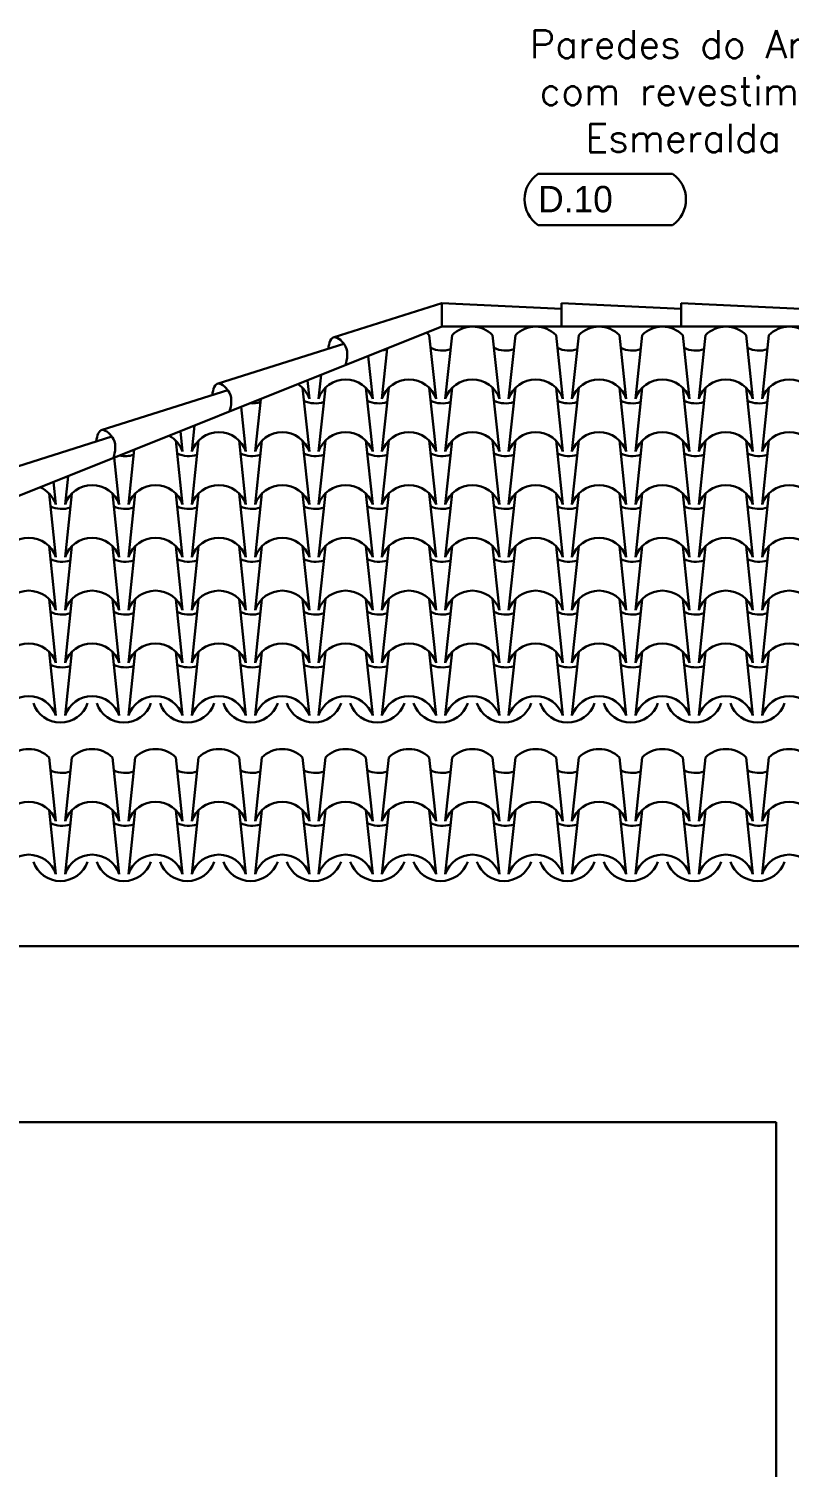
# Model space of a CAD drawing. Header units: millimetres. Extents: x -4228 to 27092, y -6721 to 984.
# Drawn here: x 22948.2 to 23164.2, y -2393 to -1984.3 of the extents above; entities that cross this region are included whole.
import ezdxf

# ---------------------------------------------------------------- set-up
doc = ezdxf.new("R2010")
doc.units = ezdxf.units.MM
doc.header["$LTSCALE"] = 50
for name, color, linetype in [('borda100', 3, 'Continuous'), ('PAREDES3', 2, 'Continuous'), ('PENA24', 24, 'Continuous'), ('QLEADER', 7, 'Continuous'), ('telhas', 3, 'Continuous'), ('textocod_100', 7, 'Continuous')]:
    doc.layers.add(name, color=color, linetype=linetype)
doc.styles.add('CODIGO', font='bgothl.ttf')
doc.styles.add('ROMANS', font='romans.shx')
doc.dimstyles.new('LEADER_50', dxfattribs={"dimscale": 0, "dimtxt": 8, "dimasz": 10, "dimexe": 10, "dimexo": 5, "dimgap": 4, "dimtad": 0, "dimdec": 0, "dimzin": 1, "dimdsep": 46, "dimtxsty": 'ROMANS', "dimcen": 10, "dimdle": 10, "dimclrd": 9, "dimclre": 9, "dimclrt": 7, "dimaunit": 1, "dimadec": 0, "dimazin": 0, "dimtm": 1e-09, "dimtfac": 1, "dimtdec": 0, "dimtmove": 2, "dimatfit": 3, "dimfxl": 1, "dimtolj": 1, "dimtzin": 0, "dimarcsym": 0})

msp = doc.modelspace()

# ---------------------------------------------------------------- linework, layer by layer
at = {"layer": 'borda100', "color": 9, "linetype": 'Continuous', "lineweight": 30}
msp.add_lwpolyline([(23131.06, -2040.11, 0.525115), (23131.06, -2025.51), (23092.88, -2025.51, 0.525115), (23092.88, -2040.11)], format="xyb", close=True, dxfattribs=at)
at = {"layer": 'PAREDES3', "color": 3, "linetype": 'Continuous', "lineweight": 30}
for p in [(22807.52, -2294.96), (23160.52, -2474.96)]:
    msp.add_line(p, (23160.52, -2294.96), dxfattribs=at)
at = {"layer": 'PENA24', "color": 3, "lineweight": 30}
for p, q in [((23061.98, -2071.35), (23063.92, -2089.46)), ((23068.46, -2071.35), (23066.52, -2089.46)), ((23079.98, -2071.35), (23081.92, -2089.46)), ((23086.46, -2071.35), (23084.52, -2089.46)), ((23097.98, -2071.35), (23099.92, -2089.46)), ((23104.46, -2071.35), (23102.52, -2089.46)), ((23115.98, -2071.35), (23117.92, -2089.46)), ((23122.46, -2071.35), (23120.52, -2089.46)), ((23133.98, -2071.35), (23135.92, -2089.46)), ((23140.46, -2071.35), (23138.52, -2089.46)), ((23151.98, -2071.35), (23153.92, -2089.46)), ((23158.46, -2071.35), (23156.52, -2089.46)), ((23050.05, -2075.15), (23048.52, -2089.46)), ((23044.62, -2077.32), (23045.92, -2089.46)), ((23031.25, -2082.67), (23030.52, -2089.46)), ((23025.98, -2086.35), (23027.92, -2104.46)), ((23027.36, -2084.23), (23027.92, -2089.46)), ((23032.46, -2086.35), (23030.52, -2104.46)), ((23043.98, -2086.35), (23045.92, -2104.46)), ((23050.46, -2086.35), (23048.52, -2104.46)), ((23061.98, -2086.35), (23063.92, -2104.46)), ((23068.46, -2086.35), (23066.52, -2104.46)), ((23079.98, -2086.35), (23081.92, -2104.46)), ((23086.46, -2086.35), (23084.52, -2104.46)), ((23097.98, -2086.35), (23099.92, -2104.46)), ((23104.46, -2086.35), (23102.52, -2104.46)), ((23115.98, -2086.35), (23117.92, -2104.46)), ((23122.46, -2086.35), (23120.52, -2104.46)), ((23133.98, -2086.35), (23135.92, -2104.46)), ((23140.46, -2086.35), (23138.52, -2104.46)), ((23151.98, -2086.35), (23153.92, -2104.46)), ((23158.46, -2086.35), (23156.52, -2104.46)), ((23008.56, -2091.75), (23009.92, -2104.46)), ((23014.12, -2089.52), (23012.52, -2104.46)), ((22991.3, -2098.65), (22991.92, -2104.46)), ((22995.31, -2097.05), (22994.52, -2104.46)), ((22978.19, -2103.9), (22976.52, -2119.46)), ((22989.98, -2101.35), (22991.92, -2119.46)), ((22996.46, -2101.35), (22994.52, -2119.46)), ((23007.98, -2101.35), (23009.92, -2119.46)), ((23014.46, -2101.35), (23012.52, -2119.46)), ((23025.98, -2101.35), (23027.92, -2119.46)), ((23032.46, -2101.35), (23030.52, -2119.46)), ((23043.98, -2101.35), (23045.92, -2119.46)), ((23050.46, -2101.35), (23048.52, -2119.46)), ((23061.98, -2101.35), (23063.92, -2119.46)), ((23068.46, -2101.35), (23066.52, -2119.46)), ((23079.98, -2101.35), (23081.92, -2119.46)), ((23086.46, -2101.35), (23084.52, -2119.46)), ((23097.98, -2101.35), (23099.92, -2119.46)), ((23104.46, -2101.35), (23102.52, -2119.46)), ((23115.98, -2101.35), (23117.92, -2119.46)), ((23122.46, -2101.35), (23120.52, -2119.46)), ((23133.98, -2101.35), (23135.92, -2119.46)), ((23140.46, -2101.35), (23138.52, -2119.46)), ((23151.98, -2101.35), (23153.92, -2119.46)), ((23158.46, -2101.35), (23156.52, -2119.46)), ((22972.5, -2106.17), (22973.92, -2119.46)), ((22959.38, -2111.42), (22958.52, -2119.46)), ((22953.98, -2116.35), (22955.92, -2134.46)), ((22955.24, -2113.08), (22955.92, -2119.46)), ((22960.46, -2116.35), (22958.52, -2134.46)), ((22971.98, -2116.35), (22973.92, -2134.46)), ((22978.46, -2116.35), (22976.52, -2134.46)), ((22989.98, -2116.35), (22991.92, -2134.46)), ((22996.46, -2116.35), (22994.52, -2134.46)), ((23007.98, -2116.35), (23009.92, -2134.46)), ((23014.46, -2116.35), (23012.52, -2134.46)), ((23025.98, -2116.35), (23027.92, -2134.46)), ((23032.46, -2116.35), (23030.52, -2134.46)), ((23043.98, -2116.35), (23045.92, -2134.46)), ((23050.46, -2116.35), (23048.52, -2134.46)), ((23061.98, -2116.35), (23063.92, -2134.46)), ((23068.46, -2116.35), (23066.52, -2134.46)), ((23079.98, -2116.35), (23081.92, -2134.46)), ((23086.46, -2116.35), (23084.52, -2134.46)), ((23097.98, -2116.35), (23099.92, -2134.46)), ((23104.46, -2116.35), (23102.52, -2134.46)), ((23115.98, -2116.35), (23117.92, -2134.46)), ((23122.46, -2116.35), (23120.52, -2134.46)), ((23133.98, -2116.35), (23135.92, -2134.46)), ((23140.46, -2116.35), (23138.52, -2134.46)), ((23151.98, -2116.35), (23153.92, -2134.46)), ((23158.46, -2116.35), (23156.52, -2134.46)), ((22953.98, -2131.35), (22955.92, -2149.46)), ((22960.46, -2131.35), (22958.52, -2149.46)), ((22971.98, -2131.35), (22973.92, -2149.46)), ((22978.46, -2131.35), (22976.52, -2149.46)), ((22989.98, -2131.35), (22991.92, -2149.46)), ((22996.46, -2131.35), (22994.52, -2149.46)), ((23007.98, -2131.35), (23009.92, -2149.46)), ((23014.46, -2131.35), (23012.52, -2149.46)), ((23025.98, -2131.35), (23027.92, -2149.46)), ((23032.46, -2131.35), (23030.52, -2149.46)), ((23043.98, -2131.35), (23045.92, -2149.46)), ((23050.46, -2131.35), (23048.52, -2149.46)), ((23061.98, -2131.35), (23063.92, -2149.46)), ((23068.46, -2131.35), (23066.52, -2149.46)), ((23079.98, -2131.35), (23081.92, -2149.46)), ((23086.46, -2131.35), (23084.52, -2149.46)), ((23097.98, -2131.35), (23099.92, -2149.46)), ((23104.46, -2131.35), (23102.52, -2149.46)), ((23115.98, -2131.35), (23117.92, -2149.46)), ((23122.46, -2131.35), (23120.52, -2149.46)), ((23133.98, -2131.35), (23135.92, -2149.46)), ((23140.46, -2131.35), (23138.52, -2149.46)), ((23151.98, -2131.35), (23153.92, -2149.46)), ((23158.46, -2131.35), (23156.52, -2149.46)), ((22953.98, -2146.35), (22955.92, -2164.46)), ((22960.46, -2146.35), (22958.52, -2164.46)), ((22971.98, -2146.35), (22973.92, -2164.46)), ((22978.46, -2146.35), (22976.52, -2164.46)), ((22989.98, -2146.35), (22991.92, -2164.46)), ((22996.46, -2146.35), (22994.52, -2164.46)), ((23007.98, -2146.35), (23009.92, -2164.46)), ((23014.46, -2146.35), (23012.52, -2164.46)), ((23025.98, -2146.35), (23027.92, -2164.46)), ((23032.46, -2146.35), (23030.52, -2164.46)), ((23043.98, -2146.35), (23045.92, -2164.46)), ((23050.46, -2146.35), (23048.52, -2164.46)), ((23061.98, -2146.35), (23063.92, -2164.46)), ((23068.46, -2146.35), (23066.52, -2164.46)), ((23079.98, -2146.35), (23081.92, -2164.46)), ((23086.46, -2146.35), (23084.52, -2164.46)), ((23097.98, -2146.35), (23099.92, -2164.46)), ((23104.46, -2146.35), (23102.52, -2164.46)), ((23115.98, -2146.35), (23117.92, -2164.46)), ((23122.46, -2146.35), (23120.52, -2164.46)), ((23133.98, -2146.35), (23135.92, -2164.46)), ((23140.46, -2146.35), (23138.52, -2164.46)), ((23151.98, -2146.35), (23153.92, -2164.46)), ((23158.46, -2146.35), (23156.52, -2164.46)), ((22953.98, -2161.35), (22955.92, -2179.46)), ((22960.46, -2161.35), (22958.52, -2179.46)), ((22971.98, -2161.35), (22973.92, -2179.46)), ((22978.46, -2161.35), (22976.52, -2179.46)), ((22989.98, -2161.35), (22991.92, -2179.46)), ((22996.46, -2161.35), (22994.52, -2179.46)), ((23007.98, -2161.35), (23009.92, -2179.46)), ((23014.46, -2161.35), (23012.52, -2179.46)), ((23025.98, -2161.35), (23027.92, -2179.46)), ((23032.46, -2161.35), (23030.52, -2179.46)), ((23043.98, -2161.35), (23045.92, -2179.46)), ((23050.46, -2161.35), (23048.52, -2179.46)), ((23061.98, -2161.35), (23063.92, -2179.46)), ((23068.46, -2161.35), (23066.52, -2179.46)), ((23079.98, -2161.35), (23081.92, -2179.46)), ((23086.46, -2161.35), (23084.52, -2179.46)), ((23097.98, -2161.35), (23099.92, -2179.46)), ((23104.46, -2161.35), (23102.52, -2179.46)), ((23115.98, -2161.35), (23117.92, -2179.46)), ((23122.46, -2161.35), (23120.52, -2179.46)), ((23133.98, -2161.35), (23135.92, -2179.46)), ((23140.46, -2161.35), (23138.52, -2179.46)), ((23151.98, -2161.35), (23153.92, -2179.46)), ((23158.46, -2161.35), (23156.52, -2179.46)), ((22953.98, -2191.35), (22955.92, -2209.46)), ((22960.46, -2191.35), (22958.52, -2209.46)), ((22971.98, -2191.35), (22973.92, -2209.46)), ((22978.46, -2191.35), (22976.52, -2209.46)), ((22989.98, -2191.35), (22991.92, -2209.46)), ((22996.46, -2191.35), (22994.52, -2209.46)), ((23007.98, -2191.35), (23009.92, -2209.46)), ((23014.46, -2191.35), (23012.52, -2209.46)), ((23025.98, -2191.35), (23027.92, -2209.46)), ((23032.46, -2191.35), (23030.52, -2209.46)), ((23043.98, -2191.35), (23045.92, -2209.46)), ((23050.46, -2191.35), (23048.52, -2209.46)), ((23061.98, -2191.35), (23063.92, -2209.46)), ((23068.46, -2191.35), (23066.52, -2209.46)), ((23079.98, -2191.35), (23081.92, -2209.46)), ((23086.46, -2191.35), (23084.52, -2209.46)), ((23097.98, -2191.35), (23099.92, -2209.46)), ((23104.46, -2191.35), (23102.52, -2209.46)), ((23115.98, -2191.35), (23117.92, -2209.46)), ((23122.46, -2191.35), (23120.52, -2209.46)), ((23133.98, -2191.35), (23135.92, -2209.46)), ((23140.46, -2191.35), (23138.52, -2209.46)), ((23151.98, -2191.35), (23153.92, -2209.46)), ((23158.46, -2191.35), (23156.52, -2209.46)), ((22953.98, -2206.35), (22955.92, -2224.46)), ((22960.46, -2206.35), (22958.52, -2224.46)), ((22971.98, -2206.35), (22973.92, -2224.46)), ((22978.46, -2206.35), (22976.52, -2224.46)), ((22989.98, -2206.35), (22991.92, -2224.46)), ((22996.46, -2206.35), (22994.52, -2224.46)), ((23007.98, -2206.35), (23009.92, -2224.46)), ((23014.46, -2206.35), (23012.52, -2224.46)), ((23025.98, -2206.35), (23027.92, -2224.46)), ((23032.46, -2206.35), (23030.52, -2224.46)), ((23043.98, -2206.35), (23045.92, -2224.46)), ((23050.46, -2206.35), (23048.52, -2224.46)), ((23061.98, -2206.35), (23063.92, -2224.46)), ((23068.46, -2206.35), (23066.52, -2224.46)), ((23079.98, -2206.35), (23081.92, -2224.46)), ((23086.46, -2206.35), (23084.52, -2224.46)), ((23097.98, -2206.35), (23099.92, -2224.46)), ((23104.46, -2206.35), (23102.52, -2224.46)), ((23115.98, -2206.35), (23117.92, -2224.46)), ((23122.46, -2206.35), (23120.52, -2224.46)), ((23133.98, -2206.35), (23135.92, -2224.46)), ((23140.46, -2206.35), (23138.52, -2224.46)), ((23151.98, -2206.35), (23153.92, -2224.46)), ((23158.46, -2206.35), (23156.52, -2224.46))]:
    msp.add_line(p, q, dxfattribs=at)
for centre, radius, start, end in [((23056.22, -2077.1), 8.14, 44.9328, 52.0771), ((23074.22, -2077.1), 8.14, 44.9328, 135.0672), ((23092.22, -2077.1), 8.14, 44.9328, 135.0672), ((23110.22, -2077.1), 8.14, 44.9328, 135.0672), ((23128.22, -2077.1), 8.14, 44.9328, 135.0672), ((23146.22, -2077.1), 8.14, 44.9328, 135.0672), ((23164.22, -2077.1), 8.14, 44.9328, 135.0672), ((23047.65, -2068.32), 7.44, 278.2646, 288.6886), ((23065.65, -2068.32), 7.44, 243.9234, 288.6886), ((23083.65, -2068.32), 7.44, 243.9234, 288.6886), ((23101.65, -2068.32), 7.44, 243.9234, 288.6886), ((23119.65, -2068.32), 7.44, 243.9234, 288.6886), ((23137.65, -2068.32), 7.44, 243.9234, 288.6886), ((23155.65, -2068.32), 7.44, 243.9234, 288.6886), ((23038.22, -2092.1), 8.14, 18.9246, 161.0754), ((23056.22, -2092.1), 8.14, 18.9246, 161.0754), ((23074.22, -2092.1), 8.14, 18.9246, 161.0754), ((23092.22, -2092.1), 8.14, 18.9246, 161.0754), ((23110.22, -2092.1), 8.14, 18.9246, 161.0754), ((23128.22, -2092.1), 8.14, 18.9246, 161.0754), ((23146.22, -2092.1), 8.14, 18.9246, 161.0754), ((23164.22, -2092.1), 8.14, 18.9246, 161.0754), ((23020.22, -2092.1), 8.14, 18.9246, 56.733), ((23011.65, -2083.32), 7.44, 265.6124, 288.6886), ((23029.65, -2083.32), 7.44, 243.9234, 288.6886), ((23047.65, -2083.32), 7.44, 243.9234, 288.6886), ((23065.65, -2083.32), 7.44, 243.9234, 288.6886), ((23083.65, -2083.32), 7.44, 243.9234, 288.6886), ((23101.65, -2083.32), 7.44, 243.9234, 288.6886), ((23119.65, -2083.32), 7.44, 243.9234, 288.6886), ((23137.65, -2083.32), 7.44, 243.9234, 288.6886), ((23155.65, -2083.32), 7.44, 243.9234, 288.6886), ((22984.22, -2107.1), 8.14, 18.9246, 61.6706), ((23002.22, -2107.1), 8.14, 18.9246, 161.0754), ((23020.22, -2107.1), 8.14, 18.9246, 161.0754), ((23038.22, -2107.1), 8.14, 18.9246, 161.0754), ((23056.22, -2107.1), 8.14, 18.9246, 161.0754), ((23074.22, -2107.1), 8.14, 18.9246, 161.0754), ((23092.22, -2107.1), 8.14, 18.9246, 161.0754), ((23110.22, -2107.1), 8.14, 18.9246, 161.0754), ((23128.22, -2107.1), 8.14, 18.9246, 161.0754), ((23146.22, -2107.1), 8.14, 18.9246, 161.0754), ((23164.22, -2107.1), 8.14, 18.9246, 161.0754), ((22975.65, -2098.32), 7.44, 257.1338, 288.6886), ((22993.65, -2098.32), 7.44, 243.9234, 288.6886), ((23011.65, -2098.32), 7.44, 243.9234, 288.6886), ((23029.65, -2098.32), 7.44, 243.9234, 288.6886), ((23047.65, -2098.32), 7.44, 243.9234, 288.6886), ((23065.65, -2098.32), 7.44, 243.9234, 288.6886), ((23083.65, -2098.32), 7.44, 243.9234, 288.6886), ((23101.65, -2098.32), 7.44, 243.9234, 288.6886), ((23119.65, -2098.32), 7.44, 243.9234, 288.6886), ((23137.65, -2098.32), 7.44, 243.9234, 288.6886), ((23155.65, -2098.32), 7.44, 243.9234, 288.6886), ((22948.22, -2122.1), 8.14, 18.9246, 66.9936), ((22966.22, -2122.1), 8.14, 18.9246, 161.0754), ((22984.22, -2122.1), 8.14, 18.9246, 161.0754), ((23002.22, -2122.1), 8.14, 18.9246, 161.0754), ((23020.22, -2122.1), 8.14, 18.9246, 161.0754), ((23038.22, -2122.1), 8.14, 18.9246, 161.0754), ((23056.22, -2122.1), 8.14, 18.9246, 161.0754), ((23074.22, -2122.1), 8.14, 18.9246, 161.0754), ((23092.22, -2122.1), 8.14, 18.9246, 161.0754), ((23110.22, -2122.1), 8.14, 18.9246, 161.0754), ((23128.22, -2122.1), 8.14, 18.9246, 161.0754), ((23146.22, -2122.1), 8.14, 18.9246, 161.0754), ((23164.22, -2122.1), 8.14, 18.9246, 161.0754), ((22957.65, -2113.32), 7.44, 243.9234, 288.6886), ((22975.65, -2113.32), 7.44, 243.9234, 288.6886), ((22993.65, -2113.32), 7.44, 243.9234, 288.6886), ((23011.65, -2113.32), 7.44, 243.9234, 288.6886), ((23029.65, -2113.32), 7.44, 243.9234, 288.6886), ((23047.65, -2113.32), 7.44, 243.9234, 288.6886), ((23065.65, -2113.32), 7.44, 243.9234, 288.6886), ((23083.65, -2113.32), 7.44, 243.9234, 288.6886), ((23101.65, -2113.32), 7.44, 243.9234, 288.6886), ((23119.65, -2113.32), 7.44, 243.9234, 288.6886), ((23137.65, -2113.32), 7.44, 243.9234, 288.6886), ((23155.65, -2113.32), 7.44, 243.9234, 288.6886), ((22948.22, -2137.1), 8.14, 18.9246, 161.0754), ((22966.22, -2137.1), 8.14, 18.9246, 161.0754), ((22984.22, -2137.1), 8.14, 18.9246, 161.0754), ((23002.22, -2137.1), 8.14, 18.9246, 161.0754), ((23020.22, -2137.1), 8.14, 18.9246, 161.0754), ((23038.22, -2137.1), 8.14, 18.9246, 161.0754), ((23056.22, -2137.1), 8.14, 18.9246, 161.0754), ((23074.22, -2137.1), 8.14, 18.9246, 161.0754), ((23092.22, -2137.1), 8.14, 18.9246, 161.0754), ((23110.22, -2137.1), 8.14, 18.9246, 161.0754), ((23128.22, -2137.1), 8.14, 18.9246, 161.0754), ((23146.22, -2137.1), 8.14, 18.9246, 161.0754), ((23164.22, -2137.1), 8.14, 18.9246, 161.0754), ((22957.65, -2128.32), 7.44, 243.9234, 288.6886), ((22975.65, -2128.32), 7.44, 243.9234, 288.6886), ((22993.65, -2128.32), 7.44, 243.9234, 288.6886), ((23011.65, -2128.32), 7.44, 243.9234, 288.6886), ((23029.65, -2128.32), 7.44, 243.9234, 288.6886), ((23047.65, -2128.32), 7.44, 243.9234, 288.6886), ((23065.65, -2128.32), 7.44, 243.9234, 288.6886), ((23083.65, -2128.32), 7.44, 243.9234, 288.6886), ((23101.65, -2128.32), 7.44, 243.9234, 288.6886), ((23119.65, -2128.32), 7.44, 243.9234, 288.6886), ((23137.65, -2128.32), 7.44, 243.9234, 288.6886), ((23155.65, -2128.32), 7.44, 243.9234, 288.6886), ((22948.22, -2152.1), 8.14, 18.9246, 161.0754), ((22966.22, -2152.1), 8.14, 18.9246, 161.0754), ((22984.22, -2152.1), 8.14, 18.9246, 161.0754), ((23002.22, -2152.1), 8.14, 18.9246, 161.0754), ((23020.22, -2152.1), 8.14, 18.9246, 161.0754), ((23038.22, -2152.1), 8.14, 18.9246, 161.0754), ((23056.22, -2152.1), 8.14, 18.9246, 161.0754), ((23074.22, -2152.1), 8.14, 18.9246, 161.0754), ((23092.22, -2152.1), 8.14, 18.9246, 161.0754), ((23110.22, -2152.1), 8.14, 18.9246, 161.0754), ((23128.22, -2152.1), 8.14, 18.9246, 161.0754), ((23146.22, -2152.1), 8.14, 18.9246, 161.0754), ((23164.22, -2152.1), 8.14, 18.9246, 161.0754), ((22957.65, -2143.32), 7.44, 243.9234, 288.6886), ((22975.65, -2143.32), 7.44, 243.9234, 288.6886), ((22993.65, -2143.32), 7.44, 243.9234, 288.6886), ((23011.65, -2143.32), 7.44, 243.9234, 288.6886), ((23029.65, -2143.32), 7.44, 243.9234, 288.6886), ((23047.65, -2143.32), 7.44, 243.9234, 288.6886), ((23065.65, -2143.32), 7.44, 243.9234, 288.6886), ((23083.65, -2143.32), 7.44, 243.9234, 288.6886), ((23101.65, -2143.32), 7.44, 243.9234, 288.6886), ((23119.65, -2143.32), 7.44, 243.9234, 288.6886), ((23137.65, -2143.32), 7.44, 243.9234, 288.6886), ((23155.65, -2143.32), 7.44, 243.9234, 288.6886), ((22948.22, -2167.1), 8.14, 18.9246, 161.0754), ((22966.22, -2167.1), 8.14, 18.9246, 161.0754), ((22984.22, -2167.1), 8.14, 18.9246, 161.0754), ((23002.22, -2167.1), 8.14, 18.9246, 161.0754), ((23020.22, -2167.1), 8.14, 18.9246, 161.0754), ((23038.22, -2167.1), 8.14, 18.9246, 161.0754), ((23056.22, -2167.1), 8.14, 18.9246, 161.0754), ((23074.22, -2167.1), 8.14, 18.9246, 161.0754), ((23092.22, -2167.1), 8.14, 18.9246, 161.0754), ((23110.22, -2167.1), 8.14, 18.9246, 161.0754), ((23128.22, -2167.1), 8.14, 18.9246, 161.0754), ((23146.22, -2167.1), 8.14, 18.9246, 161.0754), ((23164.22, -2167.1), 8.14, 18.9246, 161.0754), ((22957.65, -2158.32), 7.44, 243.9234, 288.6886), ((22975.65, -2158.32), 7.44, 243.9234, 288.6886), ((22993.65, -2158.32), 7.44, 243.9234, 288.6886), ((23011.65, -2158.32), 7.44, 243.9234, 288.6886), ((23029.65, -2158.32), 7.44, 243.9234, 288.6886), ((23047.65, -2158.32), 7.44, 243.9234, 288.6886), ((23065.65, -2158.32), 7.44, 243.9234, 288.6886), ((23083.65, -2158.32), 7.44, 243.9234, 288.6886), ((23101.65, -2158.32), 7.44, 243.9234, 288.6886), ((23119.65, -2158.32), 7.44, 243.9234, 288.6886), ((23137.65, -2158.32), 7.44, 243.9234, 288.6886), ((23155.65, -2158.32), 7.44, 243.9234, 288.6886), ((22948.22, -2182.1), 8.14, 18.9246, 161.0754), ((22966.22, -2182.1), 8.14, 18.9246, 161.0754), ((22984.22, -2182.1), 8.14, 18.9246, 161.0754), ((23002.22, -2182.1), 8.14, 18.9246, 161.0754), ((23020.22, -2182.1), 8.14, 18.9246, 161.0754), ((23038.22, -2182.1), 8.14, 18.9246, 161.0754), ((23056.22, -2182.1), 8.14, 18.9246, 161.0754), ((23074.22, -2182.1), 8.14, 18.9246, 161.0754), ((23092.22, -2182.1), 8.14, 18.9246, 161.0754), ((23110.22, -2182.1), 8.14, 18.9246, 161.0754), ((23128.22, -2182.1), 8.14, 18.9246, 161.0754), ((23146.22, -2182.1), 8.14, 18.9246, 161.0754), ((23164.22, -2182.1), 8.14, 18.9246, 161.0754), ((22957.22, -2173.32), 8.14, 198.9246, 341.0754), ((22975.22, -2173.32), 8.14, 198.9246, 341.0754), ((22993.22, -2173.32), 8.14, 198.9246, 341.0754), ((23011.22, -2173.32), 8.14, 198.9246, 341.0754), ((23029.22, -2173.32), 8.14, 198.9246, 341.0754), ((23047.22, -2173.32), 8.14, 198.9246, 341.0754), ((23065.22, -2173.32), 8.14, 198.9246, 341.0754), ((23083.22, -2173.32), 8.14, 198.9246, 341.0754), ((23101.22, -2173.32), 8.14, 198.9246, 341.0754), ((23119.22, -2173.32), 8.14, 198.9246, 341.0754), ((23137.22, -2173.32), 8.14, 198.9246, 341.0754), ((23155.22, -2173.32), 8.14, 198.9246, 341.0754), ((22948.22, -2197.1), 8.14, 44.9328, 135.0672), ((22966.22, -2197.1), 8.14, 44.9328, 135.0672), ((22984.22, -2197.1), 8.14, 44.9328, 135.0672), ((23002.22, -2197.1), 8.14, 44.9328, 135.0672), ((23020.22, -2197.1), 8.14, 44.9328, 135.0672), ((23038.22, -2197.1), 8.14, 44.9328, 135.0672), ((23056.22, -2197.1), 8.14, 44.9328, 135.0672), ((23074.22, -2197.1), 8.14, 44.9328, 135.0672), ((23092.22, -2197.1), 8.14, 44.9328, 135.0672), ((23110.22, -2197.1), 8.14, 44.9328, 135.0672), ((23128.22, -2197.1), 8.14, 44.9328, 135.0672), ((23146.22, -2197.1), 8.14, 44.9328, 135.0672), ((23164.22, -2197.1), 8.14, 44.9328, 135.0672), ((22957.65, -2188.32), 7.44, 243.9234, 288.6886), ((22975.65, -2188.32), 7.44, 243.9234, 288.6886), ((22993.65, -2188.32), 7.44, 243.9234, 288.6886), ((23011.65, -2188.32), 7.44, 243.9234, 288.6886), ((23029.65, -2188.32), 7.44, 243.9234, 288.6886), ((23047.65, -2188.32), 7.44, 243.9234, 288.6886), ((23065.65, -2188.32), 7.44, 243.9234, 288.6886), ((23083.65, -2188.32), 7.44, 243.9234, 288.6886), ((23101.65, -2188.32), 7.44, 243.9234, 288.6886), ((23119.65, -2188.32), 7.44, 243.9234, 288.6886), ((23137.65, -2188.32), 7.44, 243.9234, 288.6886), ((23155.65, -2188.32), 7.44, 243.9234, 288.6886), ((22948.22, -2212.1), 8.14, 18.9246, 161.0754), ((22966.22, -2212.1), 8.14, 18.9246, 161.0754), ((22984.22, -2212.1), 8.14, 18.9246, 161.0754), ((23002.22, -2212.1), 8.14, 18.9246, 161.0754), ((23020.22, -2212.1), 8.14, 18.9246, 161.0754), ((23038.22, -2212.1), 8.14, 18.9246, 161.0754), ((23056.22, -2212.1), 8.14, 18.9246, 161.0754), ((23074.22, -2212.1), 8.14, 18.9246, 161.0754), ((23092.22, -2212.1), 8.14, 18.9246, 161.0754), ((23110.22, -2212.1), 8.14, 18.9246, 161.0754), ((23128.22, -2212.1), 8.14, 18.9246, 161.0754), ((23146.22, -2212.1), 8.14, 18.9246, 161.0754), ((23164.22, -2212.1), 8.14, 18.9246, 161.0754), ((22957.65, -2203.32), 7.44, 243.9234, 288.6886), ((22975.65, -2203.32), 7.44, 243.9234, 288.6886), ((22993.65, -2203.32), 7.44, 243.9234, 288.6886), ((23011.65, -2203.32), 7.44, 243.9234, 288.6886), ((23029.65, -2203.32), 7.44, 243.9234, 288.6886), ((23047.65, -2203.32), 7.44, 243.9234, 288.6886), ((23065.65, -2203.32), 7.44, 243.9234, 288.6886), ((23083.65, -2203.32), 7.44, 243.9234, 288.6886), ((23101.65, -2203.32), 7.44, 243.9234, 288.6886), ((23119.65, -2203.32), 7.44, 243.9234, 288.6886), ((23137.65, -2203.32), 7.44, 243.9234, 288.6886), ((23155.65, -2203.32), 7.44, 243.9234, 288.6886), ((22948.22, -2227.1), 8.14, 18.9246, 161.0754), ((22957.22, -2218.32), 8.14, 198.9246, 341.0754), ((22966.22, -2227.1), 8.14, 18.9246, 161.0754), ((22975.22, -2218.32), 8.14, 198.9246, 341.0754), ((22984.22, -2227.1), 8.14, 18.9246, 161.0754), ((22993.22, -2218.32), 8.14, 198.9246, 341.0754), ((23002.22, -2227.1), 8.14, 18.9246, 161.0754), ((23011.22, -2218.32), 8.14, 198.9246, 341.0754), ((23020.22, -2227.1), 8.14, 18.9246, 161.0754), ((23029.22, -2218.32), 8.14, 198.9246, 341.0754), ((23038.22, -2227.1), 8.14, 18.9246, 161.0754), ((23047.22, -2218.32), 8.14, 198.9246, 341.0754), ((23056.22, -2227.1), 8.14, 18.9246, 161.0754), ((23065.22, -2218.32), 8.14, 198.9246, 341.0754), ((23074.22, -2227.1), 8.14, 18.9246, 161.0754), ((23083.22, -2218.32), 8.14, 198.9246, 341.0754), ((23092.22, -2227.1), 8.14, 18.9246, 161.0754), ((23101.22, -2218.32), 8.14, 198.9246, 341.0754), ((23110.22, -2227.1), 8.14, 18.9246, 161.0754), ((23119.22, -2218.32), 8.14, 198.9246, 341.0754), ((23128.22, -2227.1), 8.14, 18.9246, 161.0754), ((23137.22, -2218.32), 8.14, 198.9246, 341.0754), ((23146.22, -2227.1), 8.14, 18.9246, 161.0754), ((23155.22, -2218.32), 8.14, 198.9246, 341.0754), ((23164.22, -2227.1), 8.14, 18.9246, 161.0754)]:
    msp.add_arc(centre, radius, start, end, dxfattribs=at)
at = {"layer": 'telhas', "linetype": 'Continuous', "lineweight": 30}
for p, q in [((23034.94, -2071.96), (23065.52, -2062.27)), ((23099.52, -2063.89), (23065.52, -2062.27)), ((23065.52, -2062.27), (23065.52, -2068.96)), ((23133.52, -2063.89), (23099.52, -2062.27)), ((23099.52, -2062.27), (23099.52, -2068.96)), ((23167.52, -2063.89), (23133.52, -2062.27)), ((23133.52, -2062.27), (23133.52, -2068.96)), ((22670.52, -2226.96), (23065.52, -2068.96)), ((23238.52, -2068.96), (23065.52, -2068.96)), ((23002, -2085.14), (23037.72, -2073.82)), ((22969.05, -2098.32), (23004.77, -2087)), ((22936.1, -2111.5), (22971.82, -2100.18)), ((23185.52, -2244.96), (22675.52, -2244.96))]:
    msp.add_line(p, q, dxfattribs=at)
for points in [[(23038.21, -2079.89), (23038.64, -2078.1), (23039.42, -2074.93), (23034.47, -2070.55), (23033.51, -2073.48), (23033.31, -2075.26)], [(23005.26, -2093.07), (23005.7, -2091.28), (23006.47, -2088.11), (23001.52, -2083.73), (23000.56, -2086.66), (23000.36, -2088.44)], [(22972.31, -2106.25), (22972.75, -2104.46), (22973.52, -2101.29), (22968.57, -2096.91), (22967.61, -2099.84), (22967.41, -2101.62)]]:
    msp.add_open_spline(points, degree=3, knots=[0.007169, 0.007169, 0.007169, 0.007169, 5.320129, 9.426957, 13.705467, 13.705467, 13.705467, 13.705467], dxfattribs=at)

# ---------------------------------------------------------------- texts
at = {"layer": 'QLEADER', "color": 7, "linetype": 'Continuous', "lineweight": 30, "insert": (23247.9, -1984.72), "char_height": 8, "attachment_point": 3, "style": 'ROMANS'}
msp.add_mtext('Paredes do Ar-Condicionado\\Pcom revestimento em pedra\\PEsmeralda (na horizontal)', dxfattribs=at)
at = {"layer": 'textocod_100', "lineweight": 30, "style": 'CODIGO'}
msp.add_text('D.10', height=7.5, dxfattribs=at).set_placement((23092.93, -2036.48))

# ---------------------------------------------------------------- leaders
at = {"layer": 'QLEADER', "linetype": 'Continuous', "lineweight": 30, "annotation_type": 0, "has_hookline": 1, "hookline_direction": 1, "text_width": 176}
msp.add_leader([(23274.92, -2094.2), (23274.92, -1988.72), (23251.9, -1988.72)], dimstyle='LEADER_50', override={"dimscale": 1}, dxfattribs=at)

doc.saveas('drawing.dxf')
